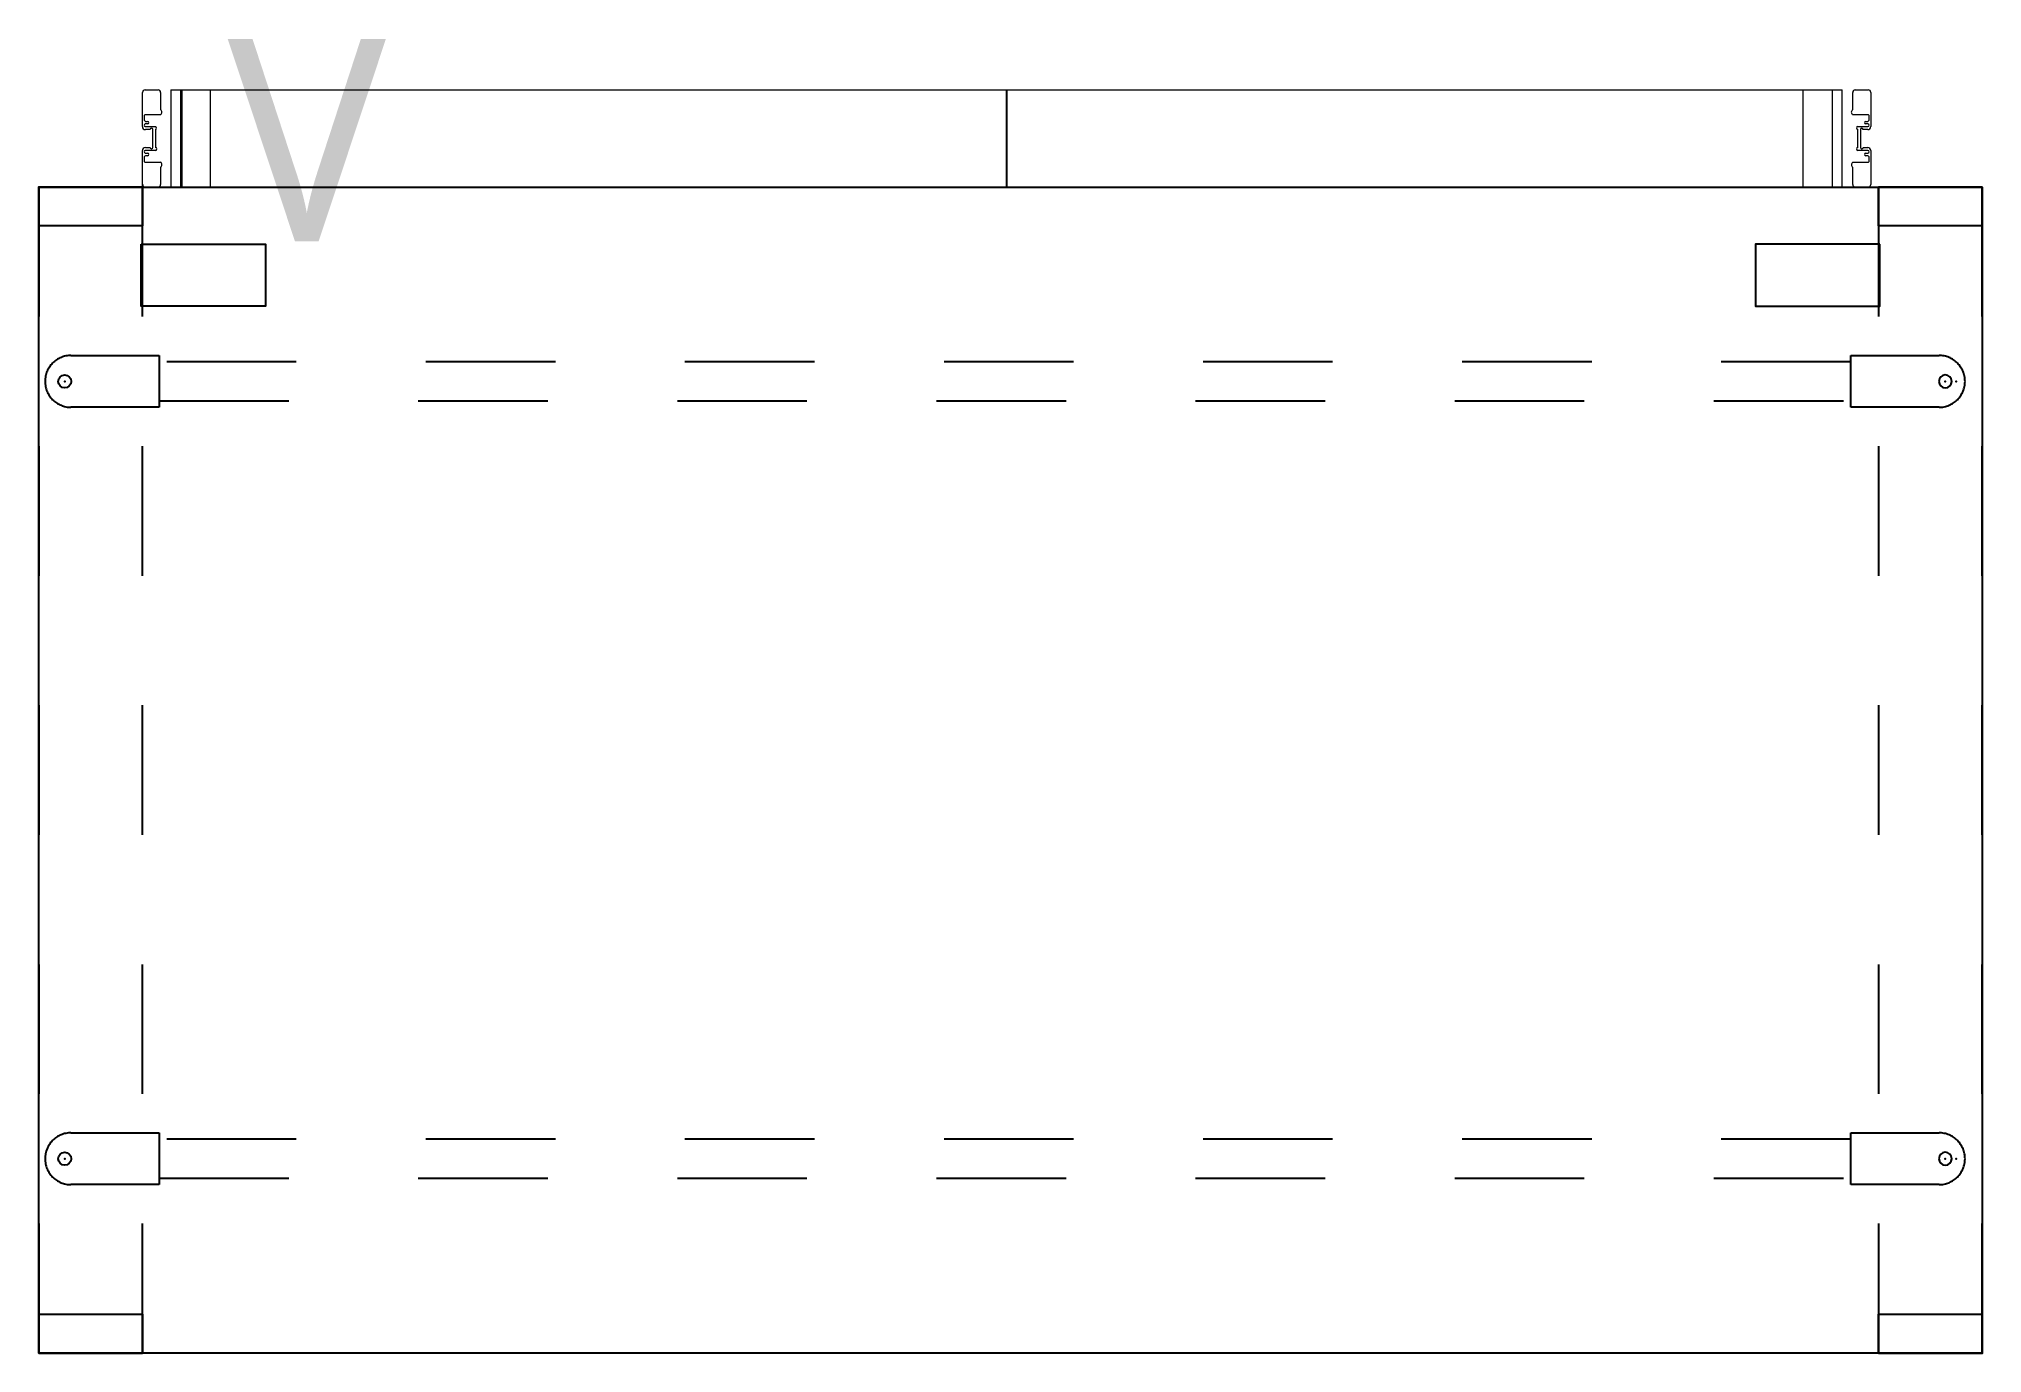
# Model space of a CAD drawing. Header units: millimetres. Extents: x 2585.77 to 2587.27, y 1617.42 to 1618.44.
import ezdxf

# ---------------------------------------------------------------- set-up
doc = ezdxf.new("R2010")
doc.units = ezdxf.units.MM
doc.linetypes.add('HIDDEN', pattern=[9.525, 6.35, -3.175])
doc.layers.add('CC4000', color=7, linetype='Continuous')
doc.styles.get("Standard").update_dxf_attribs({"font": 'arial.ttf'})

# ---------------------------------------------------------------- blocks, each defined once
blk = doc.blocks.new('CW10103628S')
at = {"linetype": 'HIDDEN', "ltscale": 0.003}
blk.add_line((0, -0.9), (0, 0), dxfattribs=at)
at = {"color": 1}
blk.add_line((0.02, -0.15), (0.02, -0.15), dxfattribs=at)
at = {"linetype": 'HIDDEN', "ltscale": 0.003}
for points in [[(0.08, 0), (0, 0), (0, -0.9), (0.08, -0.9)], [(0, -0.03), (0, 0), (0.08, 0), (0.08, -0.03)], [(0, -0.9), (0, -0.87), (0.08, -0.87), (0.08, -0.9)]]:
    blk.add_lwpolyline(points, close=True, dxfattribs=at)
blk.add_point((0, 0))
at = {"color": 1}
for p in [(0.02, -0.15), (0.02, -0.75)]:
    blk.add_point(p, dxfattribs=at)
blk = doc.blocks.new('CC4010EG3660AB')
for points in [[(1.5, -0.9), (0, -0.9), (0, 0), (1.5, 0)], [(0.079, -0.044), (0.175, -0.044), (0.175, -0.092), (0.079, -0.092)], [(1.421, -0.044), (1.325, -0.044), (1.325, -0.092), (1.421, -0.092)]]:
    blk.add_lwpolyline(points, close=True)
blk = doc.blocks.new('A$C0A174275')
blk.add_circle((0.0152, 0), 0.005)
blk = doc.blocks.new('CW90103660H28')
at = {"linetype": 'HIDDEN', "ltscale": 0.003}
for points in [[(0.0729, 0.02), (0.0729, -0.02), (0.0048, -0.02, -0.414214), (-0.0152, 0), (-0.0152, 0, -0.414214), (0.0048, 0.02)], [(1.4668, 0), (1.4668, 0, -0.414214), (1.4468, -0.02), (1.3787, -0.02), (1.3787, 0.02), (1.4468, 0.02, -0.414214)], [(0.0729, -0.58), (0.0729, -0.62), (0.0048, -0.62, -0.414214), (-0.0152, -0.6), (-0.0152, -0.6, -0.414214), (0.0048, -0.58)], [(1.4668, -0.6), (1.4668, -0.6, -0.414214), (1.4468, -0.62), (1.3787, -0.62), (1.3787, -0.58), (1.4468, -0.58, -0.414214)]]:
    blk.add_lwpolyline(points, format="xyb", close=True, dxfattribs=at)
for points in [[(1.3787, 0.015), (0.0729, 0.015)], [(0.0729, -0.015), (1.3787, -0.0151)], [(1.3787, -0.585), (0.0729, -0.585)], [(0.0729, -0.615), (1.3787, -0.6151)]]:
    blk.add_lwpolyline(points, dxfattribs=at)
for centre in [(0, 0), (0, -0.6)]:
    blk.add_circle(centre, 0.005)
for p in [(0, 0), (1.4516, 0), (0, -0.6), (1.4516, -0.6)]:
    blk.add_point(p)
at = {"color": 1}
for p in [(0, 0), (0, 0), (1.4516, 0), (1.4516, 0), (0, 0), (1.4516, 0), (0, -0.6), (0, -0.6), (0, -0.6), (1.4516, -0.6), (1.4516, -0.6), (1.4516, -0.6)]:
    blk.add_point(p, dxfattribs=at)
at = {"xscale": -1}
for p in [(1.4668, 0), (1.4668, -0.6)]:
    blk.add_blockref('A$C0A174275', p, dxfattribs=at)
blk = doc.blocks.new('CW13106044V')
at = {"color": 0, "linetype": 'Continuous', "lineweight": 0}
for p, q in [((0.002, 0.075), (0.012, 0.075)), ((0.022, 0.075), (0.022, 0)), ((0.0295, 0), (0.0295, 0.075)), ((0.0296, 0.075), (0.0296, 0)), ((0.0305, 0.075), (0.0305, 0)), ((0.0525, 0), (0.0525, 0.075)), ((0, 0.0467), (0, 0.073)), ((0.014, 0.073), (0.014, 0.0597)), ((0.022, 0.075), (1.312, 0.075)), ((1.2815, 0.075), (1.2815, 0)), ((1.3045, 0), (1.3045, 0.075)), ((1.312, 0), (1.312, 0.075)), ((1.3201, 0.0597), (1.3201, 0.073)), ((1.3221, 0.075), (1.3321, 0.075)), ((1.3341, 0.073), (1.3341, 0.0467)), ((0.0014, 0.0552), (0.0014, 0.0517)), ((0.014, 0.0557), (0.0019, 0.0557)), ((0.0039, 0.0487), (0.0022, 0.0487)), ((0.0022, 0.0467), (0.01, 0.0467)), ((0.0024, 0.0507), (0.0039, 0.0507)), ((1.3322, 0.0557), (1.3201, 0.0557)), ((1.3241, 0.0467), (1.3319, 0.0467)), ((1.3302, 0.0507), (1.3317, 0.0507)), ((1.3319, 0.0487), (1.3302, 0.0487)), ((1.3327, 0.0517), (1.3327, 0.0552)), ((0.0023, 0.0306), (0.006, 0.0306)), ((0.006, 0.0444), (0.0023, 0.0444)), ((0.008, 0.0306), (0.008, 0.0444)), ((0.01, 0.0444), (0.01, 0.0306)), ((1.3241, 0.0306), (1.3241, 0.0444)), ((1.3261, 0.0444), (1.3261, 0.0306)), ((1.3317, 0.0444), (1.3281, 0.0444)), ((1.3281, 0.0306), (1.3317, 0.0306)), ((0, 0.002), (0, 0.0282)), ((0.0014, 0.0232), (0.0014, 0.0197)), ((0.0019, 0.0192), (0.014, 0.0192)), ((0.01, 0.0282), (0.0022, 0.0282)), ((0.0022, 0.0262), (0.0039, 0.0262)), ((0.0039, 0.0242), (0.0024, 0.0242)), ((0.014, 0.0152), (0.014, 0.002)), ((1.3201, 0.0192), (1.3322, 0.0192)), ((1.3201, 0.002), (1.3201, 0.0152)), ((1.3319, 0.0282), (1.3241, 0.0282)), ((1.3302, 0.0262), (1.3319, 0.0262)), ((1.3317, 0.0242), (1.3302, 0.0242)), ((1.3327, 0.0197), (1.3327, 0.0232)), ((1.3341, 0.0282), (1.3341, 0.002)), ((0.012, 0), (0.002, 0)), ((1.312, 0), (0.022, 0)), ((1.3321, 0), (1.3221, 0))]:
    blk.add_line(p, q, dxfattribs=at)
for p, q in [((0.667, 0.075), (0.667, 0)), ((0, 0.002), (0, 0)), ((0, 0), (0.002, 0))]:
    blk.add_line(p, q)
for centre, radius, start, end in [((0.002, 0.073), 0.002, 90, 180), ((0.012, 0.073), 0.002, 0, 90), ((1.3221, 0.073), 0.002, 90, 180), ((1.3321, 0.073), 0.002, 0, 90), ((0.0023, 0.0467), 0.00235, 180, 270), ((0.0019, 0.0552), 0.0005, 90, 180), ((0.0024, 0.0517), 0.001, 180, 270), ((0.0024, 0.0477), 0.00102, 101.3099, 258.6901), ((0.0039, 0.0497), 0.001, 270, 90), ((0.007, 0.0444), 0.00102, 91.3555, 179.2992), ((0.007, 0.0444), 0.00101, 0, 89.5383), ((0.0098, 0.0456), 0.00112, 356.8435, 81.9758), ((0.0098, 0.0455), 0.00113, 278.2305, 2.9502), ((0.0123, 0.0578), 0.00262, 310.1537, 49.8463), ((1.3216, 0.0577), 0.00254, 126.1226, 180.0848), ((1.3215, 0.0578), 0.00247, 181.5869, 234.6365), ((1.3243, 0.0456), 0.00119, 100.393, 259.607), ((1.3271, 0.0444), 0.001, 0, 180), ((1.3302, 0.0497), 0.001, 90, 270), ((1.3317, 0.0517), 0.001, 270, 0), ((1.3317, 0.0467), 0.00235, 270, 0), ((1.3317, 0.0477), 0.00102, 281.5195, 78.4805), ((1.3322, 0.0552), 0.0005, 0, 90), ((0.0023, 0.0282), 0.00235, 90, 180), ((0.007, 0.0306), 0.001, 180, 360), ((0.0098, 0.0294), 0.00119, 280.393, 79.607), ((1.3242, 0.0295), 0.00113, 98.2305, 182.9502), ((1.3271, 0.0306), 0.00101, 180, 269.5383), ((1.3271, 0.0306), 0.00102, 271.3555, 359.2992), ((1.3317, 0.0282), 0.00235, 0, 90), ((0.0024, 0.0272), 0.00102, 101.5195, 258.4805), ((0.0024, 0.0232), 0.001, 90, 180), ((0.0019, 0.0197), 0.0005, 180, 270), ((0.0039, 0.0252), 0.001, 270, 90), ((0.0126, 0.0172), 0.00247, 1.5869, 54.6365), ((0.0125, 0.0173), 0.00254, 306.1226, 0.0848), ((1.3218, 0.0172), 0.00262, 130.1537, 229.8463), ((1.3242, 0.0294), 0.00112, 176.8435, 261.9758), ((1.3302, 0.0252), 0.001, 90, 270), ((1.3317, 0.0232), 0.001, 0, 90), ((1.3317, 0.0272), 0.00102, 281.3099, 78.6901), ((1.3322, 0.0197), 0.0005, 270, 0), ((0.002, 0.002), 0.002, 180, 270), ((0.012, 0.002), 0.002, 270, 0), ((1.3221, 0.002), 0.002, 180, 270), ((1.3321, 0.002), 0.002, 270, 0)]:
    blk.add_arc(centre, radius, start, end, dxfattribs=at)
at = {"color": 4, "insert": (0.0658, 0.1144), "char_height": 0.15625, "attachment_point": 1}
blk.add_mtext_dynamic_manual_height_columns('{\\fLucida Sans|b0|i0|c0|p34;V}', width=0.429329, gutter_width=12.5, heights=[0], dxfattribs=at)

msp = doc.modelspace()

# ---------------------------------------------------------------- block references
at = {"layer": 'CC4000'}
for name, p in [('CW13106044V', (2585.8475, 1618.3245)), ('CW10103628S', (2585.7675, 1618.3245)), ('CC4010EG3660AB', (2585.7675, 1618.3245)), ('CW90103660H28', (2585.7875, 1618.1745))]:
    msp.add_blockref(name, p, dxfattribs=at)
at = {"layer": 'CC4000', "rotation": 180}
msp.add_blockref('CW10103628S', (2587.2675, 1617.4245), dxfattribs=at)

doc.saveas('drawing.dxf')
